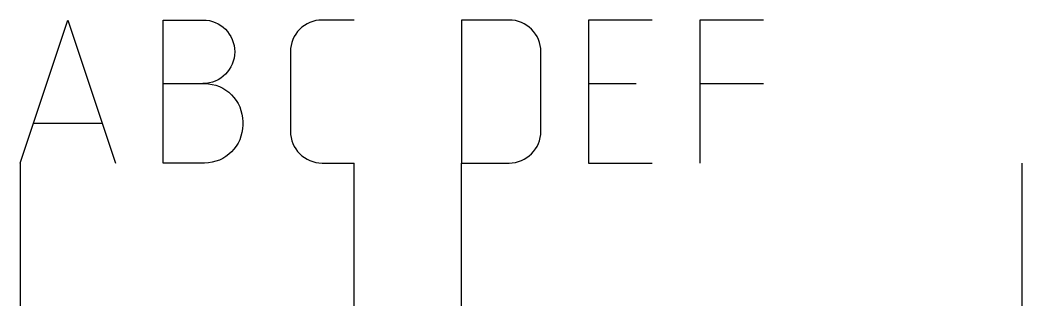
# Model space of a CAD drawing. Header units: millimetres. Extents: x 10 to 80, y 0 to 20.
import ezdxf

# ---------------------------------------------------------------- set-up
doc = ezdxf.new("R2010")
doc.units = ezdxf.units.MM
doc.layers.get('0').update_dxf_attribs({"lineweight": 25})

msp = doc.modelspace()

# ---------------------------------------------------------------- linework, layer by layer
at = {"color": 6, "true_color": 0xff00ff}
for p, q in [((10, 10), (10, 0)), ((33.333, 0), (33.333, 10)), ((40.833, 0), (40.833, 10)), ((80, 10), (80, 0))]:
    msp.add_line(p, q, dxfattribs=at)
at = {"flags": 128}
for points in [[(10, 10), (13.333, 20), (16.667, 10)], [(54.167, 20), (49.722, 20), (49.722, 10), (54.167, 10)], [(61.944, 20), (57.5, 20), (57.5, 10)], [(49.722, 15.556), (53.056, 15.556)], [(57.5, 15.556), (61.944, 15.556)], [(10.926, 12.778), (15.741, 12.778)]]:
    msp.add_lwpolyline(points, dxfattribs=at)
for points in [[(20, 15.556), (22.889, 15.556, -0.4142), (25.556, 12.889), (25.556, 12.667, -0.4142), (22.889, 10), (20, 10), (20, 20), (22.778, 20, -1), (22.778, 15.556)], [(33.333, 20), (31.111, 20, 0.4142), (28.889, 17.778), (28.889, 12.222, 0.4142), (31.111, 10), (33.333, 10)]]:
    msp.add_lwpolyline(points, format="xyb", dxfattribs=at)
msp.add_lwpolyline([(44.167, 10, 0.4142), (46.389, 12.222), (46.389, 17.778, 0.4142), (44.167, 20), (40.833, 20), (40.833, 10)], format="xyb", close=True, dxfattribs=at)

doc.saveas('drawing.dxf')
